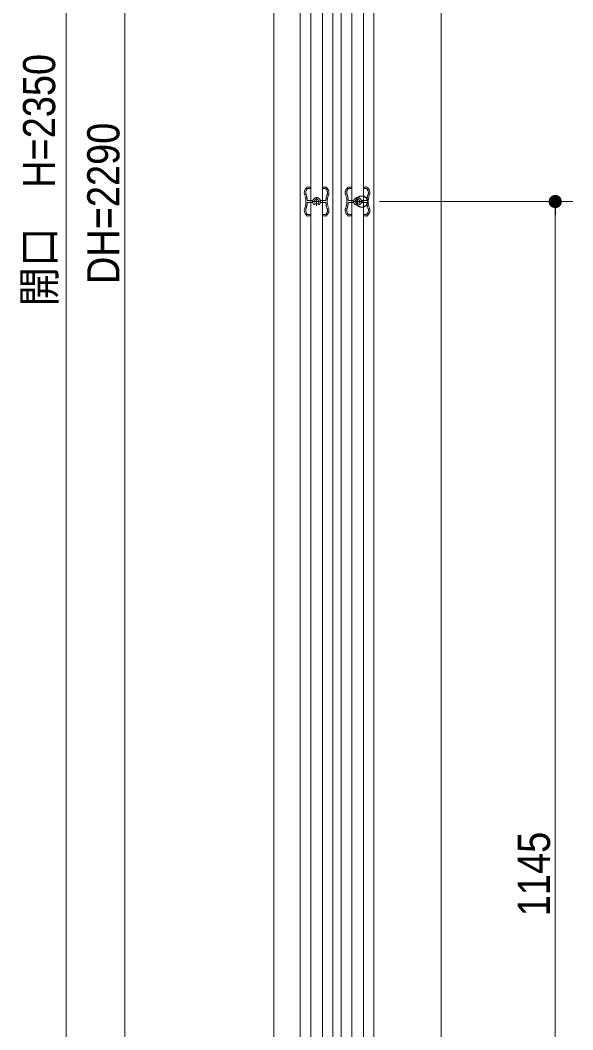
# Model space of a CAD drawing. Units: millimetres, scale not verified. Extents: x -4547 to 4547, y -2284 to 2284.
# Drawn here: x -554 to -81, y -1215 to -353 of the extents above; entities that cross this region are included whole.
import ezdxf
from ezdxf.enums import TextEntityAlignment as Align

# ---------------------------------------------------------------- set-up
doc = ezdxf.new("R2010")
doc.units = ezdxf.units.MM
doc.header["$LTSCALE"] = 20
doc.header["$PDMODE"] = 32
doc.header["$PDSIZE"] = 10
doc.linetypes.add('USER2', pattern=[10.5, 8, -0.5, 0.5, -0.5, 0.5, -0.5])
for name, color, linetype, lineweight in [('0-1_3一般', 7, 'Continuous', 15), ('0-2_2寸法-1', 7, 'Continuous', 15), ('0-3_0', 7, 'Continuous', 25)]:
    doc.layers.add(name, color=color, linetype=linetype, lineweight=lineweight)
doc.layers.add('0-4_Defpoints', color=7, linetype='Continuous')
doc.styles.add('ＭＳ Ｐゴシック', font='')
doc.styles.get('ＭＳ Ｐゴシック').set_extended_font_data('MS PGothic')

# ---------------------------------------------------------------- blocks, each defined once
blk = doc.blocks.new('グループ-21')
at = {"layer": '0-1_3一般', "linetype": 'USER2'}
for p, q in [((20650.1, -9940), (20699.5, -9940)), ((20703.5, -9936), (20703.5, -9920)), ((20907.5, -9920), (20907.5, -9936)), ((20911.5, -9940), (20961, -9940)), ((21350.1, -9940), (21399.5, -9940)), ((21403.5, -9936), (21403.5, -9920)), ((21607.5, -9920), (21607.5, -9936)), ((21611.5, -9940), (21661, -9940)), ((20732.7, -10145), (20647, -10145)), ((20879.2, -10160), (20731.8, -10160)), ((20805.5, -10086.3), (20805.5, -10233.7)), ((20964.1, -10145), (20878.4, -10145)), ((21432.7, -10145), (21347, -10145)), ((21579.2, -10160), (21431.8, -10160)), ((21505.5, -10086.3), (21505.5, -10233.7)), ((21664.1, -10145), (21578.4, -10145)), ((20647, -10175), (20732.7, -10175)), ((20878.4, -10175), (20964.1, -10175)), ((21347, -10175), (21432.7, -10175)), ((21578.4, -10175), (21664.1, -10175)), ((20699.5, -10380), (20650.1, -10380)), ((20703.5, -10400), (20703.5, -10384)), ((20907.5, -10384), (20907.5, -10400)), ((20961, -10380), (20911.5, -10380)), ((21399.5, -10380), (21350.1, -10380)), ((21403.5, -10400), (21403.5, -10384)), ((21607.5, -10384), (21607.5, -10400)), ((21661, -10380), (21611.5, -10380))]:
    blk.add_line(p, q, dxfattribs=at)
for points in [[(20699.5, -9916), (20655.5, -9916), (20655.5, -9910), (20649.5, -9910)], [(20961.5, -9910), (20955.5, -9910), (20955.5, -9916), (20911.5, -9916)], [(21399.5, -9916), (21355.5, -9916), (21355.5, -9910), (21349.5, -9910)], [(21661.5, -9910), (21655.5, -9910), (21655.5, -9916), (21611.5, -9916)], [(20649.5, -10410), (20655.5, -10410), (20655.5, -10404), (20699.5, -10404)], [(20911.5, -10404), (20955.5, -10404), (20955.5, -10410), (20961.5, -10410)], [(21349.5, -10410), (21355.5, -10410), (21355.5, -10404), (21399.5, -10404)], [(21611.5, -10404), (21655.5, -10404), (21655.5, -10410), (21661.5, -10410)]]:
    blk.add_lwpolyline(points, dxfattribs=at)
for centre, radius, start, end in [((20715.5, -10010.2), 120, 123.36701, 203.55646), ((20715.5, -10010.2), 96, 132.99142, 197.81794), ((20699.5, -9920), 4, 0, 90), ((20699.5, -9936), 4, 270, 0), ((20911.5, -9920), 4, 90, 180), ((20911.5, -9936), 4, 180, 270), ((20895.5, -10010.2), 96, 342.18206, 47.00858), ((20895.5, -10010.2), 120, 336.44354, 56.63299), ((21415.5, -10010.2), 120, 123.36701, 203.55646), ((21415.5, -10010.2), 96, 132.99142, 197.81794), ((21399.5, -9920), 4, 0, 90), ((21399.5, -9936), 4, 270, 0), ((21611.5, -9920), 4, 90, 180), ((21611.5, -9936), 4, 180, 270), ((21595.5, -10010.2), 96, 342.18206, 47.00858), ((21595.5, -10010.2), 120, 336.44354, 56.63299), ((20323.3, -10160), 300, 340.15929, 19.84071), ((20323.3, -10160), 324, 2.65353, 21.81556), ((20732.7, -10135), 10, 270, 341.05409), ((20805.5, -10160), 67, 18.94591, 161.05409), ((20805.5, -10160), 38, 316.03297, 223.96703), ((20878.4, -10135), 10, 198.94591, 270), ((21287.7, -10160), 324, 158.18444, 177.34647), ((21287.7, -10160), 300, 160.15929, 199.84071), ((21023.3, -10160), 300, 340.15929, 19.84071), ((21023.3, -10160), 324, 2.65353, 21.81556), ((21432.7, -10135), 10, 270, 341.05409), ((21505.5, -10160), 67, 18.94591, 161.05409), ((21505.5, -10160), 38, 316.03297, 223.96703), ((21578.4, -10135), 10, 198.94591, 270), ((21987.7, -10160), 324, 158.18444, 177.34647), ((21987.7, -10160), 300, 160.15929, 199.84071), ((20715.5, -10309.7), 120, 156.44354, 236.63299), ((20715.5, -10309.7), 96, 156.01368, 227.00858), ((20323.3, -10160), 324, 340.0113, 357.34647), ((20732.7, -10185), 10, 18.94591, 90), ((20805.5, -10160), 67, 198.94591, 223.96703), ((20767.7, -10196.4), 14.5, 223.96703, 43.96703), ((20843.3, -10196.4), 14.5, 136.03297, 316.03297), ((20805.5, -10160), 67, 316.03297, 341.05409), ((20878.4, -10185), 10, 90, 161.05409), ((20895.5, -10309.7), 96, 312.99142, 23.98632), ((20895.5, -10309.7), 120, 303.36701, 23.55646), ((21287.7, -10160), 324, 182.65353, 199.9887), ((21415.5, -10309.7), 120, 156.44354, 236.63299), ((21415.5, -10309.7), 96, 156.01368, 227.00858), ((21023.3, -10160), 324, 340.0113, 357.34647), ((21432.7, -10185), 10, 18.94591, 90), ((21505.5, -10160), 67, 198.94591, 223.96703), ((21467.7, -10196.4), 14.5, 223.96703, 43.96703), ((21543.3, -10196.4), 14.5, 136.03297, 316.03297), ((21505.5, -10160), 67, 316.03297, 341.05409), ((21578.4, -10185), 10, 90, 161.05409), ((21595.5, -10309.7), 96, 312.99142, 23.98632), ((21595.5, -10309.7), 120, 303.36701, 23.55646), ((21987.7, -10160), 324, 182.65353, 199.9887), ((20699.5, -10384), 4, 0, 90), ((20699.5, -10400), 4, 270, 0), ((20911.5, -10384), 4, 90, 180), ((20911.5, -10400), 4, 180, 270), ((21399.5, -10384), 4, 0, 90), ((21399.5, -10400), 4, 270, 0), ((21611.5, -10384), 4, 90, 180), ((21611.5, -10400), 4, 180, 270)]:
    blk.add_arc(centre, radius, start, end, dxfattribs=at)
blk = doc.blocks.new('グループ-27')
at = {"layer": '0-1_3一般'}
for p, q in [((20525.5, -33060), (20525.5, 12740)), ((20705.5, -33060), (20705.5, 12740)), ((20905.5, 12740), (20905.5, -33060)), ((21085.5, 12740), (21085.5, -33060)), ((21225.5, -33060), (21225.5, 12740)), ((21405.5, -33060), (21405.5, 12740)), ((21605.5, 12740), (21605.5, -33060)), ((21785.5, 12740), (21785.5, -33060))]:
    blk.add_line(p, q, dxfattribs=at)
blk = doc.blocks.new('グループ-32')
at = {"layer": '0-1_3一般'}
for p, q in [((20075.5, -33290), (20075.5, 14770)), ((22935.5, 14770), (22935.5, -33290))]:
    blk.add_line(p, q, dxfattribs=at)
blk = doc.blocks.new('グループ-35')
at = {"layer": '0-1_3一般'}
for name in ['グループ-32', 'グループ-27', 'グループ-21']:
    blk.add_blockref(name, (0, 0), dxfattribs=at)
blk = doc.blocks.new('_Dot')
at = {"layer": '0-3_0'}
blk.add_line((-10, 0), (-20, 0), dxfattribs=at)
for points in [[(0, 0), (-10, 0), (-9.92, 1.25)], [(0, 0), (-9.92, -1.25), (-10, 0)], [(0, 0), (-9.92, 1.25), (-9.69, 2.49)], [(0, 0), (-9.69, -2.49), (-9.92, -1.25)], [(0, 0), (-9.69, 2.49), (-9.3, 3.68)], [(0, 0), (-9.3, -3.68), (-9.69, -2.49)], [(0, 0), (-9.3, 3.68), (-8.76, 4.82)], [(0, 0), (-8.76, -4.82), (-9.3, -3.68)], [(0, 0), (-8.76, 4.82), (-8.09, 5.88)], [(0, 0), (-8.09, -5.88), (-8.76, -4.82)], [(0, 0), (-8.09, 5.88), (-7.29, 6.85)], [(0, 0), (-7.29, -6.85), (-8.09, -5.88)], [(0, 0), (-7.29, 6.85), (-6.37, 7.71)], [(0, 0), (-6.37, -7.71), (-7.29, -6.85)], [(0, 0), (-6.37, 7.71), (-5.36, 8.44)], [(0, 0), (-5.36, -8.44), (-6.37, -7.71)], [(0, 0), (-5.36, 8.44), (-4.26, 9.05)], [(0, 0), (-4.26, -9.05), (-5.36, -8.44)], [(0, 0), (-4.26, 9.05), (-3.09, 9.51)], [(0, 0), (-3.09, -9.51), (-4.26, -9.05)], [(0, 0), (-3.09, 9.51), (-1.87, 9.82)], [(0, 0), (-1.87, -9.82), (-3.09, -9.51)], [(0, 0), (-1.87, 9.82), (-0.63, 9.98)], [(0, 0), (-0.63, -9.98), (-1.87, -9.82)], [(0, 0), (-0.63, 9.98), (0.63, 9.98)], [(0, 0), (0.63, -9.98), (-0.63, -9.98)], [(0, 0), (0.63, 9.98), (1.87, 9.82)], [(0, 0), (1.87, 9.82), (3.09, 9.51)], [(0, 0), (3.09, 9.51), (4.26, 9.05)], [(0, 0), (4.26, 9.05), (5.36, 8.44)], [(0, 0), (5.36, 8.44), (6.37, 7.71)], [(0, 0), (6.37, 7.71), (7.29, 6.85)], [(0, 0), (7.29, 6.85), (8.09, 5.88)], [(0, 0), (8.09, 5.88), (8.76, 4.82)], [(0, 0), (8.76, 4.82), (9.3, 3.68)], [(0, 0), (9.3, 3.68), (9.69, 2.49)], [(0, 0), (9.69, 2.49), (9.92, 1.25)], [(0, 0), (9.92, 1.25), (10, 0)], [(0, 0), (1.87, -9.82), (0.63, -9.98)], [(0, 0), (3.09, -9.51), (1.87, -9.82)], [(0, 0), (4.26, -9.05), (3.09, -9.51)], [(0, 0), (5.36, -8.44), (4.26, -9.05)], [(0, 0), (6.37, -7.71), (5.36, -8.44)], [(0, 0), (7.29, -6.85), (6.37, -7.71)], [(0, 0), (8.09, -5.88), (7.29, -6.85)], [(0, 0), (8.76, -4.82), (8.09, -5.88)], [(0, 0), (9.3, -3.68), (8.76, -4.82)], [(0, 0), (9.69, -2.49), (9.3, -3.68)], [(0, 0), (9.92, -1.25), (9.69, -2.49)], [(0, 0), (10, 0), (9.92, -1.25)]]:
    blk.add_solid(points, dxfattribs=at)

msp = doc.modelspace()

# ---------------------------------------------------------------- linework, layer by layer
at = {"layer": '0-2_2寸法-1'}
for p, q in [((-514.35, 674.25), (-514.35, -1653.24)), ((-464.35, -1641.74), (-464.35, 625.75)), ((-246.66, -508), (-81.35, -508)), ((-96.35, -1641.74), (-96.35, -519.25))]:
    msp.add_line(p, q, dxfattribs=at)
at = {"layer": '0-4_Defpoints'}
for p in [(-261.66, -508), (-96.35, -508)]:
    msp.add_point(p, dxfattribs=at)

# ---------------------------------------------------------------- block references
at = {"layer": '0-1_3一般', "xscale": 0.05, "yscale": 0.05}
msp.add_blockref('グループ-35', (-1340.62, 0), dxfattribs=at)
at = {"layer": '0-2_2寸法-1', "xscale": 0.5627563, "yscale": 0.5627563, "rotation": 90}
msp.add_blockref('_Dot', (-96.35, -508), dxfattribs=at)

# ---------------------------------------------------------------- texts
at = {"layer": '0-2_2寸法-1', "style": 'ＭＳ Ｐゴシック', "width": 0.9}
for s, height, p in [('開口\u3000H=2350', 27.51, (-515.53, -597.64)), ('DH=2290', 27.51, (-460.63, -578.46)), ('1145', 27.57, (-92.63, -1118.39))]:
    msp.add_text(s, height=height, rotation=90, dxfattribs=at).set_placement(p, align=Align.BOTTOM_LEFT)

doc.saveas('drawing.dxf')
